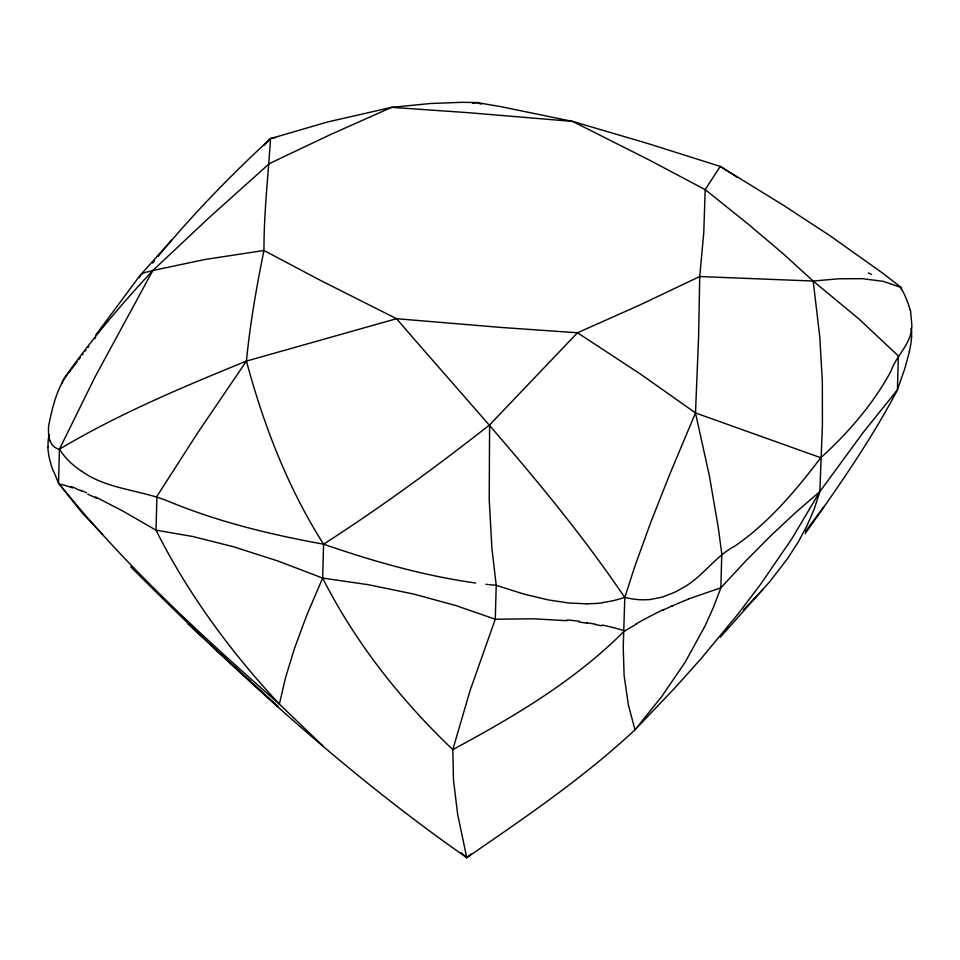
<?xml version="1.0" encoding="UTF-8"?>
<svg xmlns="http://www.w3.org/2000/svg" width="960" height="960" viewBox="0 0 960 960"><rect width="100%" height="100%" fill="white"/><g stroke="black" fill="none" stroke-linecap="round" stroke-linejoin="round"><path stroke-width="1.44" d="M911.64 336.444L911.544 332.652M901.332 289.728L901.392 287.616L882.444 272.976L829.824 235.608L783.12 205.08L720.264 166.404L647.772 143.508L572.592 121.404L500.724 106.632L477.096 102.576L462.012 102.312L430.416 103.512L391.668 107.34L330.42 134.592L269.4 163.572L209.484 217.296L152.844 270.492L95.076 376.884L59.46 449.184L58.512 483.084L82.236 513L102.708 534.516M62.424 382.932L62.484 380.82C89.628 341.724 120.384 305.256 152.844 270.492L204.66 259.548L263.964 250.476L319.956 280.128L396.552 318.696L499.848 327.348L577.476 332.772L638.712 305.52L699.744 276.54L813.18 281.04L838.848 278.784L862.5 278.676L883.548 281.4L901.392 287.616M322.968 745.98L279.384 704.088L285.516 677.748L294.516 648.324L306.756 615.276L322.632 578.076L323.58 544.176C287.832 488.004 263.64 425.208 246.432 361.092C250.056 323.916 256.512 287.064 263.964 250.476C263.892 213.036 268.188 175.812 270.528 138.588L327.384 122.028L391.668 107.34L469.296 112.752L572.592 121.404L649.188 159.984L705.18 189.636L749.088 224.844L782.76 253.38L813.18 281.04L858.912 318.948L898.368 355.98L897.42 389.88C870.948 440.388 838.068 487.068 805.212 533.544M737.112 177.228L720.264 166.404L705.18 189.636L703.776 232.596L699.744 276.54L698.58 337.044L695.496 412.932L669.288 475.416L650.628 522.708L634.656 566.892L624.804 597.588L623.22 647.484L624.132 675.732L628.428 705.18L634.98 729.828C583.392 778.032 524.736 817.704 466.752 857.688C345.012 772.692 235.332 671.748 130.716 566.76M720.252 637.26L769.716 581.7L787.74 558.324L798.072 542.304L806.916 525.876L814.212 508.992L819.84 491.64L822.408 425.16L822.336 381.204L819.78 336.828L813.18 281.04M910.524 310.368L911.892 325.86A141.756 57.492 46.6 0 1 911.556 329.052C909.864 345.36 896.052 356.16 891 371.124C873.216 404.028 848.388 432.684 820.788 457.74L695.496 412.932L640.2 373.884L577.476 332.772L489.6 424.932L489.204 499.38L491.94 548.628L496.224 585.336L495.276 619.236L470.184 690.228L452.796 749.604L453.504 780.24L457.644 814.296L466.752 857.688L471.132 854.016M909.516 351.36L904.812 368.532L897.42 389.88L863.088 432.6L819.84 491.64L792 538.524L760.596 584.304L737.856 614.244L701.34 658.332L675.552 687.216L634.98 729.828L661.74 696.54L685.32 661.92L705.192 625.74L713.58 606.996L720.852 587.784L721.788 553.884L718.38 528.228L709.38 475.812L695.496 412.932M624.804 597.588C557.376 497.808 474.792 409.848 396.552 318.696L246.432 361.092L197.652 432.888L156.948 496.284L156 530.172C188.04 593.976 230.796 651.948 279.384 704.088C201.048 635.424 123.924 564.468 58.512 483.084L53.676 471.384M824.088 506.4L805.584 531.348M820.788 457.74C795.924 490.392 769.032 522.564 734.952 546.012C714.564 556.656 702.204 577.848 681.516 588.528A146.964 118.356 49.2 0 1 673.896 592.596L662.088 597.156L649.584 599.64M95.664 335.172L140.196 275.268L171.744 240.012M94.98 338.532L95.604 337.716M69.696 371.376C57.276 386.328 52.656 406.236 48.816 424.944A141.756 56.22 -43.1 0 0 48.456 428.424L48.66 436.14L49.92 440.988M69.924 371.076L72.54 367.668M72.78 367.356L75.552 363.768M88.284 347.244L88.884 346.464M85.356 351.048L85.932 350.304M76.068 363.096L77.088 361.764M78.696 359.688L79.224 358.992M79.764 358.296L80.304 357.588M82.524 354.72L83.088 354M152.652 263.112L154.476 260.832M158.196 256.308C192.696 214.38 230.676 175.416 270.528 138.588L275.652 137.484M263.976 145.44L270.528 138.588M763.08 589.332L743.304 609.972M819.84 491.64L795.888 512.28L771.108 535.44L745.956 560.76L720.852 587.784L688.632 598.92M489.6 424.932C435.96 466.956 380.928 507.324 323.58 544.176C270.912 534.708 218.496 521.988 168.924 501.504C140.52 489.66 107.376 489.648 81.456 471.072M59.46 449.184C118.74 413.808 182.628 387.084 246.432 361.092M636.096 624.264L623.856 631.488C574.62 680.952 513.852 716.76 452.796 749.604C400.62 699.888 355.248 642.516 322.632 578.076L277.56 560.88L233.34 546.72L192.804 536.508L156 530.172L122.952 511.116L95.364 496.836M663.156 610.044L672.084 605.904M152.844 270.492C148.572 272.184 140.268 271.956 139.464 277.668M472.8 103.32L477.096 102.576L481.176 104.208M602.676 602.832L595.092 603.576M587.388 603.876L568.68 602.988L548.4 599.94L524.256 594.192L496.224 585.336L489.18 584.664M567.216 620.7L533.16 618.792L495.276 619.236L455.904 605.568L413.64 594.048L368.304 584.7L322.632 578.076M487.896 584.52L485.976 584.316M579.156 622.032L586.944 623.136M475.62 583.02C423.696 575.76 373.044 561.288 323.58 544.176M595.08 624.504L601.668 625.788M71.04 486.492L75.3 488.064M80.856 490.296L86.412 492.696M461.208 852.684L466.752 857.688M215.952 649.932L277.896 706.5L252.792 683.448M187.296 623.316L250.608 681.444M48.096 447.48L48.012 443.136A134.688 45.72 56.8 0 1 49.188 434.64M602.22 625.044A87.9 29.304 8.3 0 1 624.936 630.972M636.108 623.892A75.756 11.952 -30.5 0 1 663.708 609.492M671.772 606.18A136.032 20.076 -30.3 0 1 688.236 599.232M567.06 619.932A133.62 49.392 8.3 0 1 579.168 621.276M587.016 622.788A103.428 35.952 8.2 0 1 595.236 624.168M59.964 484.152A87.9 15.468 31.2 0 1 72.804 487.98M75.984 488.7A103.428 19.8 32.6 0 1 81.516 490.944M87.72 494.16A133.62 27.372 33.3 0 1 96.528 498.3M53.232 471.108A76.26 25.848 56.8 0 1 47.88 447.252M911.604 336.48A134.688 44.22 -53.2 0 1 909.324 351.516M910.968 328.428A76.26 25.044 -53.3 0 1 911.7 332.484M900.792 287.448A81.66 32.16 47.4 0 1 910.08 310.104M868.344 272.892A99.288 0.996 24.8 0 1 871.416 274.332M59.28 449.4A81.66 32.352 -44.3 0 1 50.04 440.892M59.484 449.172A99.288 81.156 -41.5 0 0 71.424 463.404L76.272 467.388A129.924 106.344 -43.1 0 0 81.42 471.108M602.64 602.496A99.288 92.016 -12.4 0 0 624.708 597.336A81.48 65.736 49.8 0 0 649.536 599.484M595.08 603.444A129.924 121.668 -12.6 0 1 587.4 603.744"/></g></svg>
